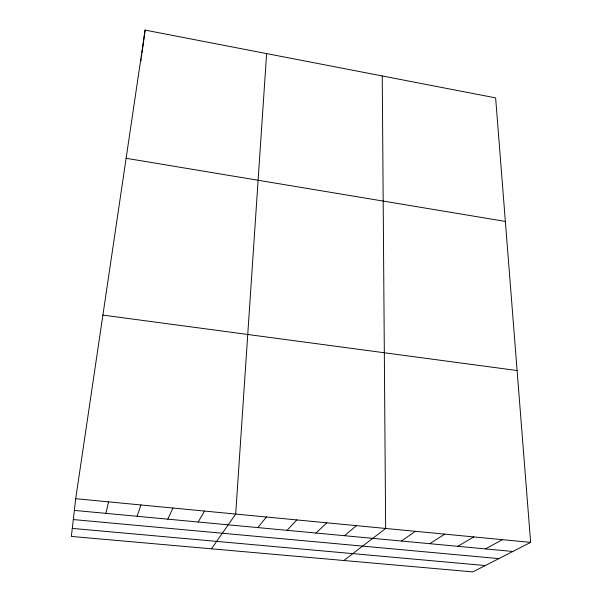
<?xml version="1.0" encoding="UTF-8"?>
<svg xmlns="http://www.w3.org/2000/svg" width="602" height="602" viewBox="0 0 602 602"><rect width="100%" height="100%" fill="white"/><g stroke="black" fill="none" stroke-linecap="round" stroke-linejoin="round"><path stroke-width="0.9" d="M266.618 53.601L235.691 514.055L211.46 548.813M75.709 498.697L71.36 536.435L472.863 571.9L530.64 542.379L495.627 97.878L145.105 30.1L75.709 498.697L530.64 542.379M140.876 61.314L141.222 58.733M141.455 57.017L141.801 54.443M142.042 52.675L145.105 30.1M105.907 513.363L108.556 501.85M137.06 516.283L140.966 504.965M167.815 519.165L172.955 508.035M198.193 522.009L204.522 511.068M257.814 527.585L266.453 517.013M287.079 530.324L296.824 519.925M315.982 533.033L326.803 522.807M344.54 535.705L356.414 525.651M343.855 560.507L385.649 528.458L382.24 75.957M401.459 541.04L415.395 531.31M429.82 543.696L444.758 534.132M457.836 546.315L473.744 536.916M485.513 548.911L502.377 539.663M72.285 528.398L485.287 565.549M73.301 519.564L498.862 558.618M74.362 510.413L512.859 551.47M102.897 315.094L517.103 370.531M126.119 158.288L505.356 221.416"/></g></svg>
